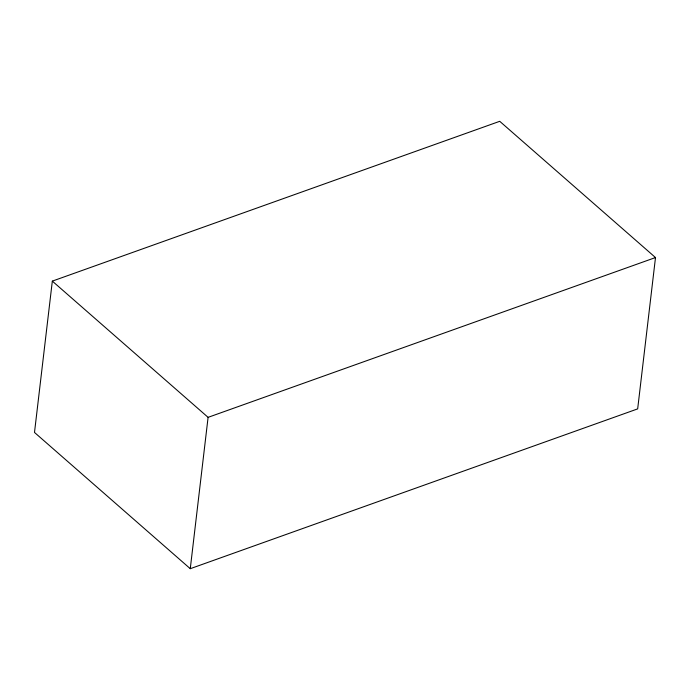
<?xml version="1.0" encoding="UTF-8"?>
<svg xmlns="http://www.w3.org/2000/svg" width="690" height="690" viewBox="0 0 690 690"><rect width="100%" height="100%" fill="white"/><g stroke="black" fill="none" stroke-linecap="round" stroke-linejoin="round"><path stroke-width="1.03" d="M52.328 281.115L34.5 432.449L190.268 568.689L637.672 408.885L655.5 257.551L499.733 121.311L52.328 281.115L208.095 417.346L190.268 568.689M208.095 417.346L655.5 257.551"/></g></svg>
